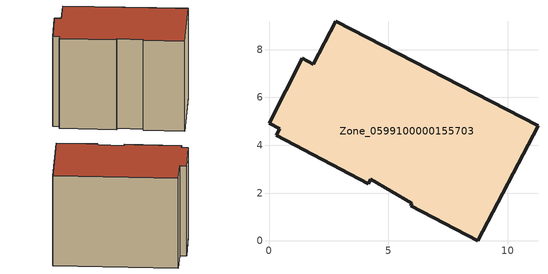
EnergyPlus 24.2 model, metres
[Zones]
Zone_0599100000155703
 floor ground (C_G): 4.25,2.57 4.16,2.39 0.3,4.41 0.44,4.68 0,4.91 1.4,7.64 1.86,7.39 2.8,9.19 11.26,4.82 8.74,0 5.93,1.47 5.98,1.57 z0
 wall outside (C_F): 11.26,4.82 2.8,9.19 1.86,7.39 1.4,7.64 0,4.91 0.44,4.68 0.3,4.41 4.16,2.39 4.25,2.57 5.98,1.57 5.93,1.47 8.74,0 11.26,4.82 z0:7.66
 roof outside (C_R): 4.25,2.57 5.98,1.57 5.93,1.47 8.74,0 11.26,4.82 2.8,9.19 1.86,7.39 1.4,7.64 0,4.91 0.44,4.68 0.3,4.41 4.16,2.39 z7.66
[BUILDING]
Pand.0599100000155703: North Axis=0; Terrain=City; Loads Convergence Tolerance Value=0.04; Temperature Convergence Tolerance Value=0.4; Solar Distribution=FullExterior; Maximum Number of Warmup Days=25; Minimum Number of Warmup Days=1
[Site:Location]
Rotterdam.The.Hague.AP_ZH_NLD Design_Conditions: Latitude=51.96; Longitude=4.45; Time Zone=1; Elevation=-4.5
[SITE:GROUNDTEMPERATURE:BUILDINGSURFACE]
18, 18, 18, 18, 18, 18, 18, 18, 18, 18, 18, 18
[MATERIAL] Thermal Absorptance=0.9; Solar Absorptance=0.7; Visible Absorptance=0.7
Name | Roughness | Thickness | Conductivity | Density | Specific Heat
G.TC.1946 | MediumSmooth | 0.15 | 1 | 540 | 1210
F.TC.1946 | Rough | 0.3 | 0.857143 | 1920 | 840
R.TC.1946 | MediumRough | 0.2 | 0.909091 | 1500 | 1000
[CONSTRUCTION]
C_G: G.TC.1946
C_F: F.TC.1946
C_R: R.TC.1946
[ZONE]
Zone_0599100000155703: Type=1; Multiplier=1; Ceiling Height=Autocalculate; Volume=Autocalculate; Floor Area=autocalculate; Part of Total Floor Area=Yes
[ZONEINFILTRATION:DESIGNFLOWRATE]
Infil_Zone_0599100000155703: Zone or ZoneList or Space or SpaceList=Zone_0599100000155703; Schedule=AlwaysOn; Design Flow Rate Calculation Method=Flow/Area; Flow Rate per Floor Area=0.003; Constant Term Coefficient=1; Temperature Term Coefficient=0; Velocity Term Coefficient=0; Velocity Squared Term Coefficient=0
[HVACTEMPLATE:ZONE:IDEALLOADSAIRSYSTEM]
Zone_0599100000155703: Maximum Heating Supply Air Temperature=50; Minimum Cooling Supply Air Temperature=13; Maximum Heating Supply Air Humidity Ratio=0.0156; Minimum Cooling Supply Air Humidity Ratio=0.0077; Heating Limit=NoLimit; Cooling Limit=NoLimit; Dehumidification Control Type=ConstantSensibleHeatRatio; Cooling Sensible Heat Ratio=0.7; Dehumidification Setpoint=60; Humidification Control Type=None; Humidification Setpoint=30; Outdoor Air Method=None; Outdoor Air Flow Rate per Person=0.00944; Outdoor Air Flow Rate per Zone Floor Area=0; Outdoor Air Flow Rate per Zone=0; Demand Controlled Ventilation Type=None; Outdoor Air Economizer Type=NoEconomizer; Heat Recovery Type=None; Sensible Heat Recovery Effectiveness=0.7; Latent Heat Recovery Effectiveness=0.65
[ZONECONTROL:THERMOSTAT]
ThermostatControl_Zone_0599100000155703: Zone or ZoneList=Zone_0599100000155703; Control Type Schedule=DualSetpointControlType; Control 1=Thermostat_Zone_0599100000155703; Temperature Difference Between Cutout And Setpoint=0
[THERMOSTATSETPOINT:DUALSETPOINT]
Thermostat_Zone_0599100000155703: Heating Setpoint Temperature Schedule=HeatingSetpoint_Zone_0599100000155703; Cooling Setpoint Temperature Schedule=CoolingSetpoint_Zone_0599100000155703
[SCHEDULE:COMPACT]
HeatingSetpoint_Zone_0599100000155703: Through: 12/31, For: AllDays, Until: 24:00, 21
CoolingSetpoint_Zone_0599100000155703: Through: 12/31, For: AllDays, Until: 24:00, 24
DualSetpointControlType: Through: 12/31, For: AllDays, Until: 24:00, 4
AlwaysOn: Through: 12/31, For: AllDays, Until: 24:00, 1
